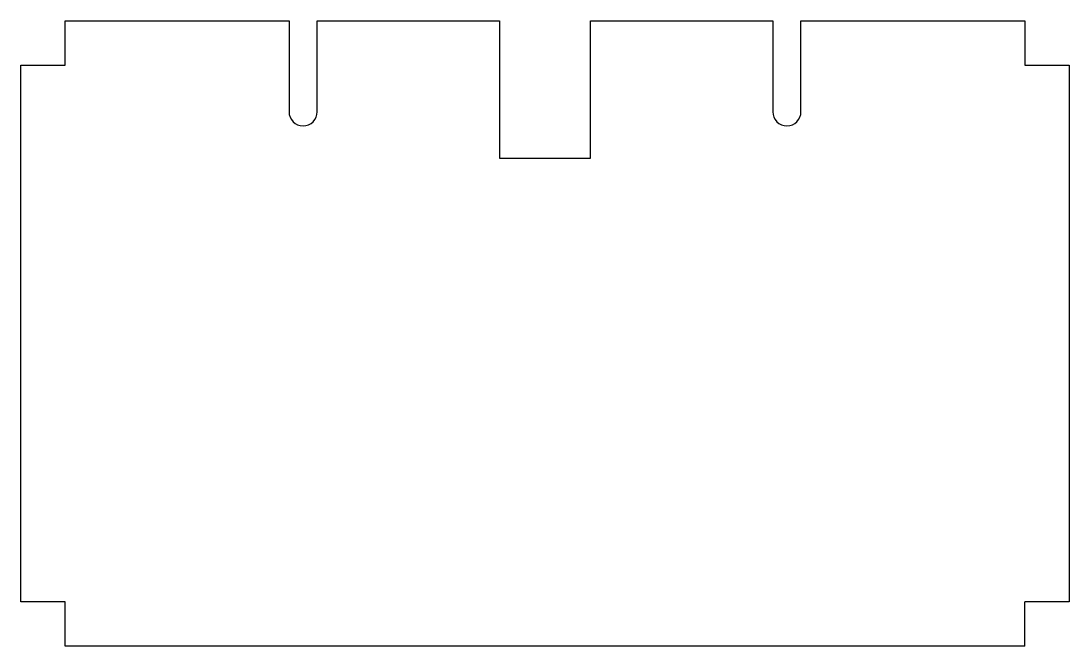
# Model space of a CAD drawing. Extents: x -260 to 260, y -146 to 164.
import ezdxf

# ---------------------------------------------------------------- set-up
doc = ezdxf.new("R2010")
doc.units = 0

# ---------------------------------------------------------------- blocks, each defined once
blk = doc.blocks.new('PAD033')
at = {"layer": 'Cladding', "color": 253}
for p, q in [((-238, 142), (-238, 164)), ((-238, 164), (-127, 164)), ((-127, 164), (-127, 119)), ((-113, 119), (-113, 164)), ((-113, 164), (-22.5, 164)), ((-22.5, 164), (-22.5, 96)), ((22.5, 96), (22.5, 164)), ((22.5, 164), (113, 164)), ((113, 164), (113, 119)), ((127, 119), (127, 164)), ((127, 164), (238, 164)), ((238, 164), (238, 142)), ((-260, -124), (-260, 142)), ((-260, 142), (-238, 142)), ((238, 142), (260, 142)), ((260, 142), (260, -124)), ((-22.5, 96), (22.5, 96)), ((-238, -124), (-260, -124)), ((-238, -146), (-238, -124)), ((260, -124), (238, -124)), ((238, -146), (238, -124)), ((238, -146), (-238, -146))]:
    blk.add_line(p, q, dxfattribs=at)
for centre in [(-120, 119), (120, 119)]:
    blk.add_arc(centre, 7, -180, 0, dxfattribs=at)

msp = doc.modelspace()

# ---------------------------------------------------------------- block references
at = {"layer": 'Cladding', "color": 253}
msp.add_blockref('PAD033', (0, 0), dxfattribs=at)

doc.saveas('drawing.dxf')
